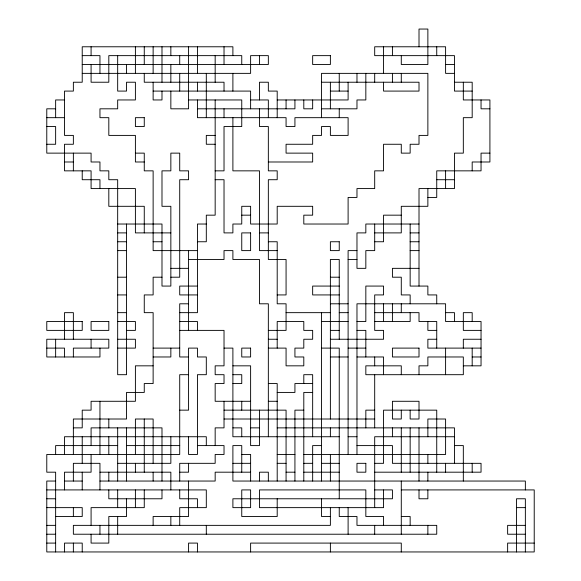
<?xml version="1.0" encoding="UTF-8"?>
<svg xmlns="http://www.w3.org/2000/svg" width="581" height="581" viewBox="0 0 581 581"><rect width="100%" height="100%" fill="white"/><g stroke="black" fill="none" stroke-linecap="round" stroke-linejoin="round"><path stroke-width="0.87" d="M82.226 55.638L99.954 55.638L99.954 73.366M82.226 64.498L268.342 64.498L268.342 55.638L250.614 55.638L250.614 73.366L82.226 73.366M445.598 64.498L454.458 64.498M454.458 73.366L445.598 73.366L445.598 46.778L374.694 46.778L374.694 55.638L454.458 55.638L454.458 91.086L472.186 91.086M321.518 82.226L419.01 82.226L419.01 91.086L383.562 91.086L383.562 82.226M454.458 82.226L472.186 82.226L472.186 117.674L463.326 117.674L463.326 153.13L454.458 153.13L454.458 188.578L419.01 188.578L419.01 286.07M153.13 91.086L250.614 91.086L250.614 108.814M330.386 91.086L348.106 91.086M64.498 99.954L55.638 99.954L55.638 117.674M188.578 99.954L241.754 99.954L241.754 126.542L224.026 126.542L224.026 170.85L215.166 170.85M250.614 99.954L268.342 99.954L268.342 117.674M277.202 99.954L348.106 99.954L348.106 82.226M55.638 108.814L46.778 108.814L46.778 153.13L91.086 153.13L91.086 161.99L99.954 161.99L99.954 170.85L108.814 170.85L108.814 179.718L117.674 179.718L117.674 374.694L126.542 374.694L126.542 224.026M197.438 108.814L294.93 108.814L294.93 99.954M321.518 108.814L356.974 108.814L356.974 99.954L365.834 99.954L365.834 73.366M489.914 108.814L481.046 108.814L481.046 99.954M46.778 117.674L64.498 117.674M46.778 126.542L55.638 126.542L55.638 144.262L46.778 144.262M215.166 135.402L206.306 135.402L206.306 144.262L215.166 144.262M135.402 153.13L144.262 153.13L144.262 170.85L153.13 170.85L153.13 250.614L197.438 250.614M489.914 153.13L481.046 153.13L481.046 170.85L436.738 170.85L436.738 197.438L427.87 197.438M64.498 161.99L73.366 161.99M144.262 161.99L135.402 161.99L135.402 135.402L108.814 135.402L108.814 117.674L99.954 117.674L99.954 108.814L117.674 108.814L117.674 99.954L135.402 99.954L135.402 82.226L126.542 82.226L126.542 91.086L117.674 91.086L117.674 55.638M268.342 161.99L312.658 161.99L312.658 153.13L286.07 153.13L286.07 144.262L312.658 144.262L312.658 135.402L321.518 135.402L321.518 126.542L330.386 126.542L330.386 135.402L348.106 135.402L348.106 117.674L294.93 117.674L294.93 126.542L286.07 126.542L286.07 117.674L197.438 117.674L197.438 99.954M215.166 179.718L224.026 179.718L224.026 232.894L232.894 232.894L232.894 224.026L241.754 224.026L241.754 206.306L250.614 206.306L250.614 224.026L277.202 224.026L277.202 206.306L312.658 206.306L312.658 215.166L303.798 215.166L303.798 224.026L348.106 224.026L348.106 197.438L356.974 197.438L356.974 188.578L374.694 188.578L374.694 170.85L383.562 170.85L383.562 144.262L401.282 144.262L401.282 153.13L410.15 153.13L410.15 144.262L419.01 144.262L419.01 135.402L427.87 135.402L427.87 73.366L321.518 73.366L321.518 117.674M436.738 179.718L454.458 179.718M241.754 215.166L250.614 215.166M401.282 215.166L383.562 215.166L383.562 241.754L374.694 241.754M117.674 224.026L161.99 224.026L161.99 286.07L170.85 286.07L170.85 206.306L161.99 206.306L161.99 170.85L170.85 170.85L170.85 153.13L179.718 153.13L179.718 170.85L188.578 170.85L188.578 179.718L179.718 179.718L179.718 277.202L170.85 277.202M206.306 224.026L197.438 224.026L197.438 312.658L179.718 312.658M419.01 224.026L365.834 224.026L365.834 232.894L356.974 232.894L356.974 268.342L365.834 268.342L365.834 250.614L374.694 250.614L374.694 224.026M117.674 232.894L126.542 232.894M170.85 232.894L135.402 232.894L135.402 188.578L91.086 188.578L91.086 170.85L64.498 170.85L64.498 144.262L73.366 144.262L73.366 135.402L64.498 135.402L64.498 91.086L73.366 91.086L73.366 82.226L82.226 82.226L82.226 46.778L232.894 46.778L232.894 55.638M259.482 232.894L268.342 232.894M374.694 232.894L401.282 232.894L401.282 206.306L427.87 206.306L427.87 188.578M410.15 232.894L419.01 232.894M117.674 241.754L126.542 241.754M153.13 241.754L161.99 241.754M197.438 241.754L206.306 241.754L206.306 215.166L215.166 215.166L215.166 99.954M268.342 241.754L277.202 241.754L277.202 303.798L286.07 303.798L286.07 330.386L268.342 330.386M410.15 241.754L419.01 241.754M117.674 250.614L126.542 250.614M277.202 250.614L259.482 250.614L259.482 170.85L232.894 170.85L232.894 117.674M356.974 250.614L348.106 250.614L348.106 454.458M410.15 250.614L419.01 250.614M188.578 259.482L224.026 259.482L224.026 250.614L232.894 250.614L232.894 259.482L259.482 259.482L259.482 303.798L268.342 303.798L268.342 436.738M348.106 259.482L356.974 259.482M170.85 268.342L188.578 268.342M419.01 268.342L392.422 268.342L392.422 277.202L401.282 277.202L401.282 294.93L410.15 294.93L410.15 303.798M117.674 277.202L126.542 277.202M161.99 277.202L153.13 277.202L153.13 294.93L144.262 294.93L144.262 312.658L153.13 312.658L153.13 383.562L144.262 383.562L144.262 392.422L126.542 392.422L126.542 419.01L73.366 419.01L73.366 454.458M330.386 277.202L339.246 277.202M197.438 286.07L179.718 286.07L179.718 294.93L197.438 294.93M339.246 286.07L312.658 286.07L312.658 294.93L339.246 294.93M117.674 294.93L126.542 294.93M277.202 294.93L286.07 294.93L286.07 259.482L268.342 259.482L268.342 179.718L277.202 179.718L277.202 170.85L268.342 170.85L268.342 126.542L259.482 126.542L259.482 108.814M188.578 303.798L179.718 303.798L179.718 356.974L188.578 356.974M330.386 303.798L348.106 303.798M117.674 312.658L126.542 312.658M286.07 312.658L330.386 312.658M339.246 312.658L348.106 312.658M374.694 312.658L419.01 312.658L419.01 321.518L436.738 321.518L436.738 348.106M445.598 312.658L454.458 312.658L454.458 321.518M117.674 321.518L135.402 321.518L135.402 330.386L126.542 330.386M179.718 321.518L197.438 321.518L197.438 330.386M321.518 321.518L348.106 321.518M356.974 321.518L365.834 321.518L365.834 286.07L383.562 286.07L383.562 294.93L374.694 294.93L374.694 330.386L383.562 330.386L383.562 339.246L330.386 339.246M374.694 321.518L410.15 321.518L410.15 312.658M179.718 330.386L224.026 330.386L224.026 365.834L215.166 365.834L215.166 374.694L224.026 374.694L224.026 383.562L215.166 383.562L215.166 401.282L250.614 401.282M330.386 330.386L339.246 330.386M356.974 330.386L365.834 330.386L365.834 356.974M436.738 330.386L427.87 330.386L427.87 321.518M481.046 330.386L463.326 330.386L463.326 312.658L472.186 312.658L472.186 321.518M117.674 339.246L135.402 339.246L135.402 348.106L117.674 348.106M268.342 339.246L277.202 339.246M436.738 339.246L427.87 339.246L427.87 348.106L481.046 348.106M481.046 339.246L463.326 339.246L463.326 348.106M46.778 348.106L64.498 348.106L64.498 356.974M153.13 348.106L179.718 348.106M224.026 348.106L232.894 348.106L232.894 436.738L339.246 436.738M268.342 348.106L286.07 348.106L286.07 365.834L303.798 365.834L303.798 356.974L294.93 356.974L294.93 348.106L303.798 348.106L303.798 339.246L312.658 339.246L312.658 330.386L303.798 330.386L303.798 321.518L277.202 321.518L277.202 348.106M321.518 348.106L339.246 348.106L339.246 498.774M348.106 348.106L365.834 348.106M153.13 356.974L170.85 356.974L170.85 348.106M330.386 356.974L348.106 356.974M356.974 356.974L383.562 356.974L383.562 374.694M472.186 356.974L481.046 356.974M153.13 365.834L135.402 365.834L135.402 401.282L91.086 401.282L91.086 410.15L82.226 410.15L82.226 427.87L73.366 427.87M232.894 365.834L250.614 365.834L250.614 445.598L259.482 445.598L259.482 410.15M463.326 365.834L481.046 365.834L481.046 321.518L445.598 321.518L445.598 303.798L356.974 303.798L356.974 454.458M188.578 374.694L179.718 374.694L179.718 454.458L46.778 454.458L46.778 472.186L55.638 472.186L55.638 551.95M232.894 374.694L241.754 374.694L241.754 383.562L232.894 383.562M268.342 383.562L277.202 383.562L277.202 481.046M312.658 383.562L294.93 383.562L294.93 392.422L277.202 392.422M312.658 392.422L303.798 392.422L303.798 481.046M268.342 401.282L277.202 401.282M179.718 410.15L188.578 410.15L188.578 348.106L197.438 348.106L197.438 356.974L206.306 356.974L206.306 374.694L197.438 374.694L197.438 454.458L188.578 454.458L188.578 436.738M224.026 410.15L286.07 410.15L286.07 481.046M303.798 410.15L294.93 410.15L294.93 481.046M374.694 410.15L365.834 410.15L365.834 427.87M224.026 419.01L374.694 419.01M232.894 427.87L241.754 427.87L241.754 436.738M250.614 427.87L259.482 427.87M277.202 427.87L454.458 427.87L454.458 463.326M348.106 436.738L356.974 436.738M454.458 436.738L374.694 436.738L374.694 507.634M117.674 445.598L55.638 445.598L55.638 454.458M126.542 445.598L179.718 445.598M197.438 445.598L224.026 445.598L224.026 454.458L215.166 454.458L215.166 463.326L179.718 463.326L179.718 481.046M321.518 445.598L312.658 445.598L312.658 481.046M356.974 445.598L392.422 445.598L392.422 463.326L481.046 463.326L481.046 472.186L374.694 472.186M454.458 445.598L463.326 445.598L463.326 481.046M241.754 454.458L250.614 454.458L250.614 481.046M277.202 454.458L294.93 454.458M303.798 454.458L445.598 454.458L445.598 419.01L427.87 419.01L427.87 436.738M117.674 463.326L170.85 463.326L170.85 436.738M232.894 463.326L250.614 463.326M277.202 463.326L286.07 463.326M303.798 463.326L312.658 463.326M321.518 463.326L339.246 463.326M374.694 463.326L383.562 463.326L383.562 410.15L436.738 410.15L436.738 472.186M99.954 472.186L170.85 472.186L170.85 489.914M179.718 472.186L188.578 472.186L188.578 463.326M250.614 472.186L215.166 472.186L215.166 481.046L99.954 481.046M286.07 472.186L294.93 472.186M303.798 472.186L339.246 472.186M55.638 481.046L46.778 481.046L46.778 551.95L534.222 551.95L534.222 489.914L401.282 489.914M64.498 481.046L82.226 481.046M46.778 489.914L206.306 489.914L206.306 507.634L179.718 507.634L179.718 525.362M374.694 489.914L392.422 489.914L392.422 498.774L232.894 498.774L232.894 507.634L250.614 507.634L250.614 489.914L241.754 489.914L241.754 516.502L277.202 516.502L277.202 498.774M46.778 498.774L55.638 498.774M46.778 507.634L82.226 507.634L82.226 516.502L55.638 516.502M516.502 507.634L525.362 507.634M330.386 516.502L321.518 516.502L321.518 498.774M401.282 516.502L410.15 516.502L410.15 525.362M46.778 525.362L55.638 525.362M525.362 525.362L507.634 525.362L507.634 534.222L525.362 534.222M46.778 534.222L55.638 534.222M46.778 543.09L55.638 543.09M534.222 543.09L507.634 543.09L507.634 551.95M525.362 489.914L525.362 481.046L232.894 481.046L232.894 445.598L241.754 445.598L241.754 472.186M525.362 551.95L525.362 498.774L516.502 498.774L516.502 551.95M472.186 170.85L472.186 161.99L489.914 161.99L489.914 99.954L463.326 99.954L463.326 82.226M472.186 348.106L472.186 365.834M472.186 463.326L472.186 472.186M445.598 170.85L445.598 188.578M445.598 348.106L445.598 374.694M445.598 463.326L445.598 472.186M436.738 46.778L436.738 55.638M436.738 303.798L436.738 294.93L427.87 294.93L427.87 286.07L410.15 286.07L410.15 224.026M427.87 454.458L427.87 463.326M427.87 472.186L427.87 481.046M427.87 489.914L427.87 498.774L419.01 498.774L419.01 489.914M427.87 525.362L427.87 534.222M419.01 46.778L419.01 29.05L427.87 29.05L427.87 64.498L401.282 64.498L401.282 55.638M419.01 374.694L419.01 365.834L427.87 365.834L427.87 356.974L463.326 356.974L463.326 374.694L365.834 374.694L365.834 365.834L401.282 365.834L401.282 374.694M419.01 427.87L419.01 481.046M410.15 410.15L410.15 419.01L419.01 419.01L419.01 401.282L392.422 401.282L392.422 419.01L401.282 419.01L401.282 410.15M410.15 427.87L410.15 472.186M401.282 73.366L401.282 82.226M401.282 303.798L401.282 312.658M401.282 427.87L401.282 472.186M401.282 481.046L401.282 534.222M401.282 551.95L401.282 543.09L250.614 543.09L250.614 551.95M392.422 46.778L392.422 55.638M392.422 73.366L392.422 82.226M392.422 303.798L392.422 321.518M392.422 427.87L392.422 436.738M383.562 46.778L383.562 73.366M383.562 303.798L383.562 321.518M383.562 489.914L383.562 507.634L259.482 507.634L259.482 489.914L365.834 489.914L365.834 516.502L383.562 516.502L383.562 525.362M374.694 73.366L374.694 82.226M374.694 356.974L374.694 365.834M374.694 374.694L374.694 427.87M374.694 525.362L374.694 534.222M356.974 73.366L356.974 82.226M348.106 507.634L348.106 534.222M339.246 73.366L339.246 91.086M339.246 108.814L339.246 117.674M339.246 339.246L339.246 259.482L330.386 259.482L330.386 419.01M339.246 507.634L339.246 516.502L356.974 516.502L356.974 525.362L436.738 525.362L436.738 534.222L73.366 534.222L73.366 525.362L330.386 525.362L330.386 507.634M330.386 82.226L330.386 108.814M330.386 427.87L330.386 436.738M330.386 454.458L330.386 481.046M330.386 543.09L330.386 551.95M321.518 312.658L321.518 481.046M312.658 99.954L312.658 108.814L303.798 108.814L303.798 99.954M312.658 436.738L312.658 374.694L303.798 374.694L303.798 383.562M286.07 99.954L286.07 108.814M277.202 117.674L277.202 91.086L268.342 91.086L268.342 82.226L259.482 82.226L259.482 99.954M268.342 481.046L268.342 472.186L259.482 472.186L259.482 481.046M259.482 55.638L259.482 64.498M241.754 64.498L241.754 55.638L108.814 55.638L108.814 82.226L91.086 82.226L91.086 64.498M241.754 401.282L241.754 410.15M232.894 73.366L232.894 91.086M224.026 46.778L224.026 64.498M224.026 91.086L224.026 82.226L144.262 82.226L144.262 73.366M224.026 108.814L224.026 117.674M224.026 401.282L224.026 427.87L215.166 427.87L215.166 445.598M215.166 55.638L215.166 82.226M206.306 73.366L206.306 117.674M206.306 445.598L206.306 436.738L64.498 436.738L64.498 454.458M206.306 525.362L206.306 534.222M197.438 46.778L197.438 73.366M197.438 82.226L197.438 91.086M197.438 507.634L197.438 498.774L179.718 498.774L179.718 489.914M197.438 551.95L197.438 543.09L188.578 543.09L188.578 551.95M188.578 46.778L188.578 108.814L170.85 108.814L170.85 91.086M188.578 250.614L188.578 330.386M188.578 481.046L188.578 516.502L153.13 516.502L153.13 525.362M179.718 55.638L179.718 64.498M179.718 73.366L179.718 91.086M170.85 46.778L170.85 55.638M170.85 64.498L170.85 82.226M170.85 516.502L170.85 525.362M161.99 46.778L161.99 82.226M161.99 91.086L161.99 99.954L153.13 99.954L153.13 82.226M161.99 481.046L161.99 427.87L91.086 427.87L91.086 445.598M161.99 489.914L161.99 498.774L108.814 498.774L108.814 489.914M153.13 46.778L153.13 73.366M153.13 463.326L153.13 419.01L135.402 419.01L135.402 454.458M153.13 472.186L153.13 481.046M144.262 46.778L144.262 64.498M144.262 232.894L144.262 206.306L108.814 206.306L108.814 188.578M144.262 419.01L144.262 472.186M144.262 489.914L144.262 507.634L91.086 507.634L91.086 525.362M135.402 46.778L135.402 73.366M135.402 463.326L135.402 472.186M135.402 489.914L135.402 507.634M126.542 64.498L126.542 73.366M126.542 427.87L126.542 481.046M126.542 498.774L126.542 516.502L108.814 516.502L108.814 543.09L91.086 543.09L91.086 534.222M117.674 427.87L117.674 481.046M117.674 489.914L117.674 507.634M117.674 516.502L117.674 534.222M108.814 419.01L108.814 427.87M108.814 436.738L108.814 454.458M108.814 472.186L108.814 481.046M99.954 188.578L99.954 179.718L82.226 179.718L82.226 170.85M99.954 348.106L99.954 356.974L46.778 356.974L46.778 339.246L108.814 339.246L108.814 348.106L73.366 348.106L73.366 356.974M99.954 401.282L99.954 454.458M99.954 489.914L99.954 463.326L73.366 463.326L73.366 481.046M99.954 525.362L99.954 534.222M91.086 46.778L91.086 55.638M91.086 339.246L91.086 348.106M91.086 454.458L91.086 472.186L64.498 472.186L64.498 489.914M82.226 436.738L82.226 463.326M82.226 472.186L82.226 489.914M82.226 551.95L82.226 543.09L64.498 543.09L64.498 551.95M73.366 153.13L73.366 170.85M73.366 339.246L73.366 312.658L64.498 312.658L64.498 339.246M73.366 507.634L73.366 516.502M73.366 543.09L73.366 551.95M55.638 339.246L55.638 356.974M330.386 55.638L312.658 55.638L312.658 64.498L330.386 64.498L330.386 55.638M144.262 117.674L135.402 117.674L135.402 126.542L144.262 126.542L144.262 117.674M250.614 232.894L241.754 232.894L241.754 250.614L250.614 250.614L250.614 232.894M339.246 241.754L330.386 241.754L330.386 250.614L339.246 250.614L339.246 241.754M82.226 321.518L46.778 321.518L46.778 330.386L82.226 330.386L82.226 321.518M108.814 321.518L91.086 321.518L91.086 330.386L108.814 330.386L108.814 321.518M250.614 348.106L241.754 348.106L241.754 356.974L250.614 356.974L250.614 348.106M419.01 348.106L392.422 348.106L392.422 356.974L419.01 356.974L419.01 348.106M365.834 463.326L356.974 463.326L356.974 472.186L365.834 472.186L365.834 463.326"/></g></svg>
